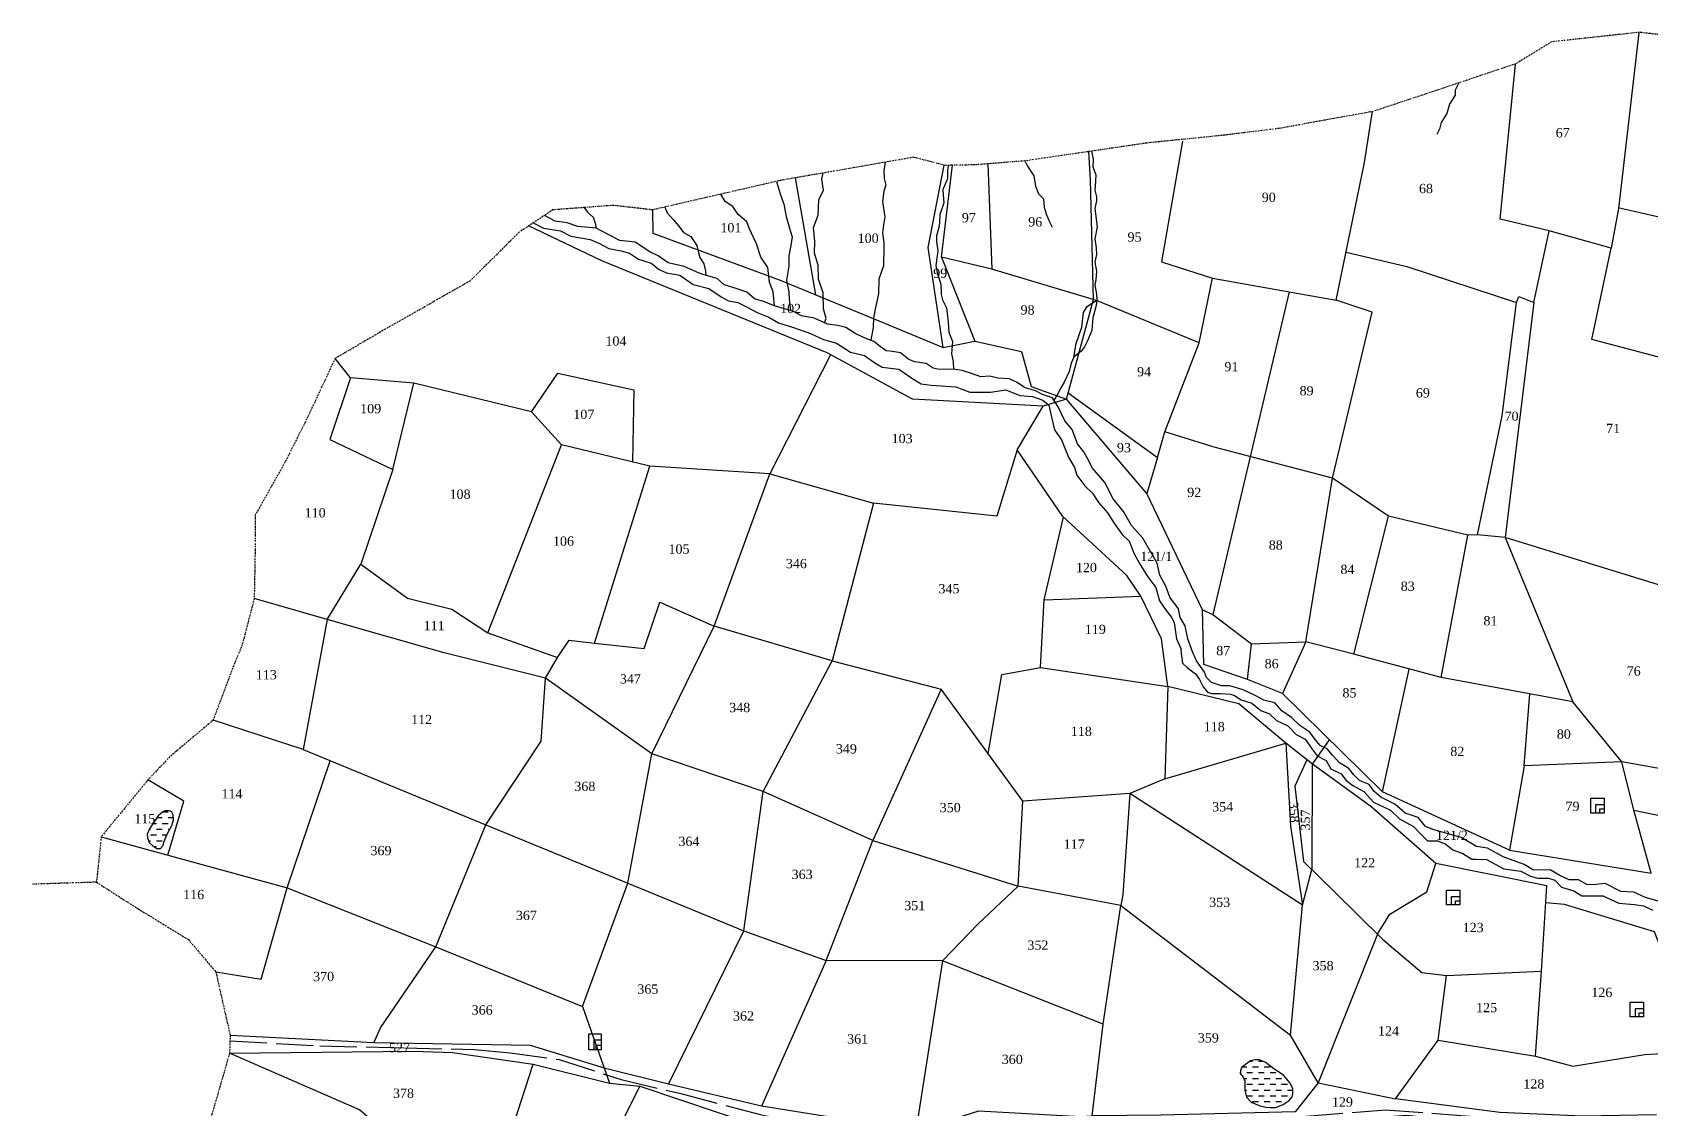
# Model space of a CAD drawing. Header units: millimetres. Extents: x -1313 to 15, y 257 to 1739.
# Drawn here: x -888 to -364, y 1372 to 1720 of the extents above; entities that cross this region are included whole.
import ezdxf

# ---------------------------------------------------------------- set-up
doc = ezdxf.new("R2010")
doc.units = ezdxf.units.MM
doc.header["$MEASUREMENT"] = 0
doc.linetypes.add('ACAD_ISO02W100', pattern=[15, 12, -3])
doc.linetypes.add('BORDER', pattern=[1.75, 0.5, -0.25, 0.5, -0.25, 0, -0.25])
for name, color, linetype in [('CARTTRACK', 30, 'ACAD_ISO02W100'), ('NALA', 4, 'Continuous'), ('SQUAREWELL', 5, 'Continuous'), ('SURVEY_BND', 7, 'Continuous'), ('SURVEY_NO', 7, 'Continuous'), ('WATER_BODY', 4, 'Continuous')]:
    doc.layers.add(name, color=color, linetype=linetype)
doc.layers.add('VILL_BOUNDARY', color=6, linetype='BORDER', lineweight=30)
doc.styles.get("Standard").update_dxf_attribs({"font": 'times.ttf'})

msp = doc.modelspace()

# ---------------------------------------------------------------- hatches: boundary and pattern name
at = {"layer": 'WATER_BODY'}
h = msp.add_hatch(dxfattribs=at)
h.set_pattern_fill('DASH', color=256, scale=15, style=0)
h.paths.add_polyline_path([(-848.78, 1464.12), (-849.73, 1462.57), (-850.46, 1460.93), (-850.42, 1459.68), (-849.86, 1458.22), (-848.69, 1457.14), (-847.35, 1456.28), (-846.54, 1456.19), (-846.23, 1456.28), (-845.28, 1457.23), (-845.2, 1457.92), (-844.21, 1460.42), (-842.52, 1463.69), (-842.01, 1465.5), (-842.09, 1467.14), (-842.48, 1467.95), (-842.95, 1468.34), (-843.64, 1468.39), (-844.81, 1468.39), (-845.5, 1468), (-846.92, 1466.79)])
h = msp.add_hatch(dxfattribs=at)
h.set_pattern_fill('DASH', color=256, scale=15, style=0)
h.paths.add_polyline_path([(-483.16, 1382.9), (-486.25, 1385.02), (-489.04, 1387.1), (-491.07, 1387.91), (-492.29, 1387.91), (-493.81, 1387.56), (-495.99, 1385.99), (-496.65, 1385.53), (-497.01, 1384.47), (-497.21, 1383.45), (-496.2, 1382.24), (-495.64, 1380.97), (-495.69, 1380.21), (-495.64, 1378.08), (-495.13, 1375.85), (-493.56, 1374.23), (-490.97, 1373.12), (-488.84, 1372.61), (-487.27, 1372.46), (-485.75, 1372.46), (-483.21, 1373.42), (-481.28, 1374.74), (-480.32, 1375.96), (-480.17, 1376.92), (-480.17, 1378.54), (-480.98, 1380.36)])

# ---------------------------------------------------------------- linework, layer by layer
at = {"layer": 'CARTTRACK'}
msp.add_lwpolyline([(-823.74, 1394), (-794.67, 1392.4), (-767.27, 1391.77), (-744.65, 1391.21), (-733.18, 1390.1), (-717.34, 1388.01), (-697.27, 1381.48), (-677.99, 1376.95), (-651.62, 1370.03), (-623.45, 1365.45), (-604.09, 1362.9), (-583.86, 1369.35), (-569.28, 1368.95), (-537.42, 1367.92), (-508.43, 1368.07), (-475.93, 1369.67), (-450.13, 1371.74), (-424.41, 1369.83), (-397, 1367.68), (-386.33, 1366.96), (-375.83, 1367.28), (-345.88, 1371.74)], dxfattribs=at)
at = {"layer": 'NALA'}
for points in [[(-426.5, 1703.86), (-427.69, 1701.56), (-427.69, 1699.9), (-429.51, 1697.04), (-430.36, 1694.02), (-432.23, 1691.05), (-432.68, 1688.94), (-433.59, 1687.13)], [(-545.2, 1681.8), (-544.63, 1679.16), (-544.77, 1676.69), (-543.84, 1674.09), (-544.06, 1670.38), (-544.1, 1669.19), (-543.57, 1667.03), (-543.57, 1665.75), (-544.1, 1663.23), (-543.39, 1657.28), (-544.1, 1653.48), (-543.75, 1650.57), (-543.57, 1648.36), (-544.1, 1645.89), (-543.61, 1643.02), (-543.84, 1640.21), (-544.1, 1638.53), (-543.57, 1635.53), (-543.53, 1633.72), (-543.75, 1631.83), (-544.81, 1627.85), (-545.12, 1623.76), (-546.53, 1620.45), (-547.5, 1618.47), (-548.56, 1617.05), (-550.95, 1615.16), (-551.79, 1613.26), (-552.45, 1610.52), (-554.05, 1607.04), (-555.6, 1604.44), (-556.26, 1603.07), (-557.37, 1601.26)], [(-631.51, 1626.27), (-630.97, 1627.64), (-631.9, 1630.84), (-631.97, 1635.96), (-633.47, 1640.44), (-633.61, 1644.92), (-634.82, 1648.76), (-634.68, 1652.6), (-635.05, 1657.06), (-633.63, 1661.11), (-633.41, 1666.09), (-631.85, 1669.15), (-632.42, 1672.7), (-631.98, 1674.71)], [(-611.89, 1678.21), (-612.4, 1675.41), (-612.25, 1672.99), (-611.76, 1670.79), (-612.33, 1668.8), (-612.82, 1665.46), (-612.04, 1660.55), (-612.47, 1657.99), (-612.82, 1655.36), (-612.4, 1652.16), (-612.33, 1650.74), (-612.47, 1644.7), (-613.96, 1640.37), (-614.1, 1635.6), (-615.03, 1631.2), (-615.67, 1627.85), (-615.81, 1624.73), (-616.61, 1620.61)], [(-591.53, 1677.2), (-591.74, 1675.41), (-591.81, 1672.85), (-593.24, 1669.36), (-593.17, 1667.52), (-592.95, 1665.03), (-593.81, 1662.54), (-594.23, 1661.26), (-594.38, 1658.56), (-594.59, 1657.14), (-595.37, 1654.43), (-595.37, 1652.51), (-594.88, 1649.53), (-595.59, 1644.79), (-595.02, 1642.15), (-593.95, 1638.74), (-593.81, 1635.47), (-593.38, 1633.69), (-592.1, 1631.13), (-591.6, 1626.51), (-591.31, 1623.26), (-590.17, 1620.2), (-590.46, 1616.22), (-589.89, 1613.73), (-589.85, 1611.25)], [(-566.73, 1678.64), (-565.91, 1676.92), (-563.83, 1673.83), (-563.36, 1670.45), (-562.4, 1668.02), (-560.74, 1666.42), (-560.56, 1663.63), (-559.85, 1661.49), (-558.84, 1658.94), (-557.89, 1657.16)], [(-647.04, 1672.02), (-645.87, 1667.94), (-644.73, 1664.6), (-643.95, 1660.69), (-642.67, 1656.14), (-642.03, 1654.08), (-642.45, 1651.23), (-643.1, 1647.9), (-643.03, 1644.56), (-643.81, 1640.08), (-643.03, 1636.32), (-642.95, 1634.04), (-642.53, 1630.21)], [(-683.13, 1663.72), (-682.4, 1661.89), (-680.34, 1659.54), (-678.35, 1657.12), (-677.14, 1655.49), (-674.72, 1654.21), (-672.79, 1651.29), (-672.22, 1649.02), (-671.8, 1647.38), (-670.52, 1645.32), (-669.99, 1643.04), (-669.87, 1641.67)], [(-647.67, 1631.73), (-648.08, 1636.32), (-649.36, 1639.44), (-649.86, 1644.21), (-652.14, 1647.48), (-653.49, 1651.81), (-655.92, 1656.91), (-656.64, 1658.9), (-659.41, 1661.32), (-661.19, 1663.88), (-663.68, 1665.51), (-665.01, 1667.88)], [(-725.71, 1658.59), (-722.38, 1656.87), (-716.86, 1656.06), (-713.58, 1654.33), (-707.25, 1653.21), (-704.22, 1651.91), (-701.3, 1650.3), (-697.27, 1649.56), (-694.54, 1648.82), (-691.69, 1646.9), (-687.6, 1645.6), (-685, 1643.49), (-682.64, 1642.44), (-678.26, 1641.65), (-674.04, 1638.68), (-668.9, 1637.32), (-664.99, 1634.71), (-662.57, 1633.35), (-659.6, 1632.86), (-656.75, 1631.43), (-653.27, 1629.64), (-649.49, 1628.09), (-646.39, 1626.23), (-641.56, 1624.75), (-636.1, 1622.83), (-631.88, 1620.84), (-627.67, 1619.67), (-623.09, 1616.83), (-618.63, 1615.65), (-615.22, 1613.36), (-612.92, 1611.94), (-607.47, 1611.26), (-603.31, 1608.35), (-600.27, 1606.49), (-597.05, 1606.06), (-589.11, 1605.56), (-584.59, 1603.83), (-580.37, 1603.83), (-577.83, 1603.83), (-572.87, 1604.57), (-568.41, 1602.77), (-564.25, 1602.46), (-560.9, 1601.23), (-559.04, 1599.62), (-558.07, 1595.3), (-557.2, 1591.64), (-554.97, 1588.42), (-553.79, 1585.76), (-552.68, 1582.85), (-550.69, 1579.51), (-549.95, 1577.03), (-547.34, 1573.5), (-544.93, 1571.15), (-542.99, 1568.18), (-539.89, 1564.71), (-537.97, 1561.55), (-535.3, 1557.84), (-533.01, 1555.61), (-531.46, 1551.58), (-529.35, 1547.93), (-527, 1544.15), (-524.44, 1540.64), (-523.26, 1536.3), (-521.09, 1533.27), (-519.48, 1531.16), (-518.49, 1529.37), (-517.75, 1524.04), (-516.38, 1520.88), (-516.2, 1519.27), (-515.82, 1516.18), (-514.14, 1514.7), (-511.6, 1512.78), (-510.3, 1510.92), (-509.12, 1508.57), (-507.76, 1506.77), (-506.45, 1506.4), (-503.66, 1506.4), (-500.32, 1506.15), (-499.01, 1505.72), (-496.84, 1504.36), (-493.43, 1503.24), (-490.46, 1500.83), (-487.67, 1499.77), (-485.44, 1497.61), (-481.78, 1495.87), (-479.05, 1493.09), (-476.17, 1491.62), (-473.87, 1488.34), (-472.26, 1486.24), (-469.41, 1484.69), (-467.8, 1482.03), (-464.51, 1480.35), (-462.96, 1478.31), (-460.73, 1476.58), (-457.13, 1474.66), (-454.06, 1471.19), (-448.61, 1468.65), (-445.63, 1465.87), (-441.17, 1463.33), (-438.87, 1460.98), (-436.58, 1458.68), (-433.23, 1458.75), (-430.69, 1457.69), (-428.39, 1455.84), (-425.17, 1454.66), (-422.32, 1452.8), (-420.89, 1452.74), (-417.48, 1452.68), (-411.9, 1449.71), (-406.38, 1448.96), (-403.35, 1447.29), (-401.05, 1446.67), (-397.52, 1446.67), (-395.47, 1446.05), (-393.33, 1443.73), (-389.3, 1442.55), (-386.69, 1440.88), (-384.15, 1440.94), (-379.94, 1440.88), (-374.73, 1438.59), (-369.64, 1438.09), (-366.73, 1437.66), (-363.75, 1436.3)], [(-362.08, 1439.19), (-366.17, 1440.43), (-369.95, 1442.1), (-374.1, 1442.29), (-379.13, 1444.89), (-383.09, 1444.52), (-385.08, 1444.64), (-387.74, 1446.13), (-390.84, 1446.13), (-393.82, 1447.55), (-396.98, 1449.29), (-402.31, 1449.22), (-405.35, 1451.08), (-412.09, 1453.6), (-417.23, 1456.39), (-420.77, 1456.94), (-425.73, 1459.85), (-434.9, 1462.39), (-437.2, 1463.38), (-439.62, 1466.23), (-443.77, 1467.72), (-447.12, 1470.63), (-451.73, 1472.83), (-453.96, 1474.75), (-455.45, 1476.98), (-458.61, 1478.28), (-460.41, 1480.08), (-462.08, 1482.12), (-465.06, 1483.98), (-467.35, 1486.46), (-469.02, 1488.5), (-471.28, 1489.6), (-472.95, 1491.51), (-474.63, 1493.87), (-477.85, 1496.04), (-480.58, 1498.64), (-483.68, 1500.74), (-485.91, 1503.4), (-489.51, 1504.27), (-492.36, 1505.76), (-496.2, 1507.61), (-500.48, 1508.85), (-503.15, 1508.91), (-506.43, 1509.91), (-508.07, 1511.5), (-508.69, 1513.3), (-511.3, 1516.89), (-512.66, 1520.23), (-514.09, 1524.07), (-514.89, 1528.22), (-516.57, 1530.95), (-517.12, 1533.79), (-519.86, 1537.49), (-521.16, 1541.09), (-523.08, 1544.68), (-524.01, 1548.58), (-528.6, 1556.63), (-532.27, 1560.71), (-534.87, 1565.23), (-538.22, 1569.32), (-540.95, 1574.58), (-544.92, 1579.23), (-546.59, 1582.57), (-547.71, 1584.49), (-549.7, 1587.14), (-551.44, 1591.72), (-553.86, 1594.57), (-556.03, 1599.09), (-557.83, 1602), (-561.11, 1603.05), (-563.34, 1604.29), (-566.88, 1605.34), (-569.3, 1607.01), (-571.68, 1608.16), (-575.52, 1608.4), (-578.07, 1609.02), (-580.98, 1608.84), (-584.02, 1609.83), (-587.06, 1610.88), (-589.85, 1611.25), (-594.5, 1611.13), (-596.42, 1611.62), (-598.71, 1613.11), (-602.37, 1613.61), (-604.29, 1614.41), (-606.96, 1616.58), (-609.56, 1616.95), (-611.55, 1617.2), (-613.59, 1618.62), (-615.64, 1620.23), (-618.18, 1621.22), (-621.38, 1622.69), (-624.61, 1624.79), (-627.27, 1625.35), (-630.56, 1625.84), (-634.84, 1627.76), (-638.93, 1628.51), (-641.6, 1629.93), (-647.67, 1631.73), (-651.21, 1633.21), (-654.12, 1634.08), (-656.66, 1636.19), (-660.13, 1637.42), (-663.92, 1638.6), (-666.21, 1640.58), (-667.74, 1641.06), (-671.21, 1642.05), (-673.07, 1642.79), (-676.85, 1644.46), (-682.06, 1645.7), (-685.28, 1647.99), (-688.01, 1649.23), (-692.79, 1652.33), (-697.75, 1652.95), (-701.47, 1654.8), (-705.37, 1656.85), (-711.32, 1657.47), (-714.73, 1658.58), (-718.64, 1659.2), (-722.06, 1661.02)], [(-709.24, 1663.55), (-708.12, 1662.08), (-706.31, 1660.45), (-705.67, 1658.52), (-705.37, 1656.85)], [(-550.95, 1615.16), (-550.16, 1619.61), (-548.35, 1624.82), (-547.78, 1629.59), (-546.62, 1631.55), (-544.94, 1632.7), (-543.56, 1633.45)]]:
    msp.add_lwpolyline(points, dxfattribs=at)
at = {"layer": 'SQUAREWELL'}
for points in [[(-383.83, 1472.52), (-379.54, 1472.52), (-379.54, 1467.72), (-383.83, 1467.72)], [(-382.21, 1470.47), (-379.54, 1470.47), (-379.54, 1467.72), (-382.21, 1467.72)], [(-380.93, 1469.04), (-379.54, 1469.04), (-379.54, 1467.72), (-380.93, 1467.72)], [(-430.49, 1442.77), (-426.2, 1442.77), (-426.2, 1437.97), (-430.49, 1437.97)], [(-428.87, 1440.72), (-426.2, 1440.72), (-426.2, 1437.97), (-428.87, 1437.97)], [(-427.59, 1439.29), (-426.2, 1439.29), (-426.2, 1437.97), (-427.59, 1437.97)], [(-371.04, 1406.59), (-366.74, 1406.59), (-366.74, 1401.79), (-371.04, 1401.79)], [(-369.41, 1404.54), (-366.74, 1404.54), (-366.74, 1401.79), (-369.41, 1401.79)], [(-368.14, 1403.11), (-366.74, 1403.11), (-366.74, 1401.79), (-368.14, 1401.79)], [(-707.73, 1396.28), (-703.76, 1396.28), (-703.76, 1391.13), (-707.73, 1391.13)], [(-705.95, 1394.35), (-703.76, 1394.35), (-703.76, 1391.13), (-705.95, 1391.13)], [(-705.34, 1392.62), (-703.76, 1392.62), (-703.76, 1391.13), (-705.34, 1391.13)]]:
    msp.add_lwpolyline(points, close=True, dxfattribs=at)
at = {"layer": 'SURVEY_BND'}
for points in [[(-368.24, 1720.09), (-374.9, 1663.26), (-377.2, 1650.42), (-397.29, 1656)], [(-374.93, 1663.55), (-311.95, 1649.12), (-309.95, 1679.33), (-310.74, 1713.71)], [(-462.86, 1649.07), (-443.25, 1644.47), (-407.83, 1632.79), (-407.13, 1634.82), (-402.23, 1632.85), (-397.29, 1656.03), (-413.12, 1659.75), (-408.15, 1709.89)], [(-515.8, 1685.06), (-522.56, 1645.98), (-506.09, 1640.7), (-466.17, 1633.61), (-456.99, 1678.16), (-454.34, 1694.7)], [(-593.7, 1647.5), (-582.92, 1620.34), (-567.83, 1617.01), (-564.68, 1605.65), (-553.33, 1601.57), (-544.61, 1633.76), (-545.53, 1672.55), (-546.05, 1681.67)], [(-687.13, 1662.8), (-687.04, 1655.25), (-645.86, 1640.09), (-615.23, 1627.44), (-593.12, 1618.29), (-598, 1650.65), (-592.82, 1677.27)], [(-510.38, 1619.82), (-543.56, 1633.45), (-577.42, 1643.67), (-593.7, 1647.5), (-590.18, 1677.22)], [(-578.68, 1677.7), (-577.42, 1643.67)], [(-634.29, 1635.31), (-640.86, 1673.16)], [(-553.33, 1601.57), (-560.8, 1599.31), (-603.04, 1601.55), (-630.67, 1616.51), (-703.55, 1646.37), (-727.18, 1657.61)], [(-316.03, 1601.75), (-358.62, 1614.33), (-383.47, 1620.91), (-377.2, 1650.42)], [(-481.34, 1636.31), (-505.98, 1531.94), (-493.49, 1522.46), (-475.91, 1523.06), (-467.32, 1576.03), (-505.57, 1586.08), (-521.48, 1590.99), (-510.38, 1619.82), (-506.09, 1640.7)], [(-420.48, 1557.66), (-423.54, 1557.6), (-449.2, 1563.71), (-467.32, 1576.03), (-454.53, 1629.77), (-466.17, 1633.61)], [(-402.23, 1632.85), (-411.52, 1556.88), (-420.48, 1557.66), (-412.44, 1596.19), (-407.83, 1632.79)], [(-593.12, 1618.29), (-582.92, 1620.34)], [(-726.27, 1597.43), (-764.32, 1606.7), (-784.76, 1608.47), (-789.76, 1614.7)], [(-629.56, 1615.91), (-649.17, 1577.41), (-687.99, 1579.94), (-716.53, 1586.79), (-726.27, 1597.43), (-717.76, 1609.95), (-693.16, 1604.62), (-693.64, 1581.29)], [(-784.76, 1608.47), (-791.4, 1588.53), (-771.08, 1578.85), (-764.32, 1606.7)], [(-341.01, 1609.13), (-353.49, 1538.99), (-411.52, 1556.88), (-389.61, 1503.64), (-432.23, 1511.52), (-423.54, 1557.6)], [(-523.86, 1582.72), (-527.28, 1571.07), (-553.33, 1601.57)], [(-552.78, 1603.58), (-523.86, 1582.72), (-521.48, 1590.99)], [(-569.3, 1585.18), (-560.8, 1599.31)], [(-771.08, 1578.85), (-781.43, 1548.26), (-766.36, 1537.26), (-751.98, 1533.61), (-740.39, 1525.99), (-716.53, 1586.79)], [(-578.66, 1486.99), (-574.2, 1512.47), (-561.66, 1514.77), (-560.48, 1536.69), (-529.22, 1537.82), (-533.85, 1544.5), (-554.5, 1563.66), (-569.3, 1585.18), (-575.85, 1563.71), (-615.74, 1567.9)], [(-740.39, 1525.99), (-717.83, 1518.03), (-714.03, 1523.68), (-705.94, 1522.66), (-687.99, 1579.94)], [(-705.94, 1522.66), (-689.83, 1520.93), (-684.75, 1535.92), (-667.18, 1528.17), (-649.17, 1577.41), (-615.74, 1567.9), (-629.02, 1516.93), (-667.18, 1528.17)], [(-509.38, 1533.49), (-527.28, 1571.07)], [(-560.48, 1536.69), (-554.23, 1563.41)], [(-432.23, 1511.52), (-460.4, 1519.08), (-449.2, 1563.71)], [(-721.75, 1511.32), (-754.48, 1519.56), (-792.34, 1530.31), (-781.43, 1548.26)], [(-792.34, 1530.31), (-815.89, 1537.11)], [(-561.66, 1514.77), (-520.57, 1508.6), (-522.54, 1524.1), (-529.22, 1537.82)], [(-494.75, 1510.95), (-508.95, 1515.74), (-509.38, 1533.49), (-505.98, 1531.94)], [(-792.34, 1530.31), (-800.08, 1488.24), (-829.18, 1497.75)], [(-651.39, 1474.72), (-687.34, 1486.87), (-667.18, 1528.17)], [(-460.4, 1519.08), (-475.91, 1523.06), (-483.52, 1506.38), (-494.75, 1510.95), (-493.49, 1522.46)], [(-687.34, 1486.87), (-721.75, 1511.32), (-717.83, 1518.03)], [(-629.02, 1516.93), (-593.82, 1507.73), (-615.92, 1458.82), (-651.39, 1474.72), (-629.02, 1516.93)], [(-410.07, 1455.69), (-451.19, 1474.59), (-442.48, 1514.27)], [(-800.08, 1488.24), (-741.01, 1463.89), (-723.18, 1490.97), (-721.75, 1511.32)], [(-657.64, 1429.63), (-631, 1420.05), (-615.92, 1458.82), (-568.9, 1444.11), (-567.37, 1471.55), (-593.82, 1507.73)], [(-520.57, 1508.6), (-521.47, 1478.75), (-532.78, 1474.03), (-567.37, 1471.55)], [(-521.47, 1478.75), (-482.4, 1490.31), (-480.9, 1463.42), (-477.01, 1437.9), (-473.92, 1449.88), (-473.78, 1483.48), (-482.4, 1490.31), (-497.54, 1502.99), (-520.57, 1508.6)], [(-451.19, 1474.59), (-483.52, 1506.38)], [(-373.77, 1484.32), (-405.31, 1482.93), (-403.56, 1506.22)], [(-340.72, 1478.33), (-373.77, 1484.32), (-389.61, 1503.64)], [(-475.57, 1484.9), (-479.44, 1476.4), (-476.71, 1452.03), (-466.7, 1442.22), (-451.18, 1426.95), (-438.38, 1416.15), (-430.42, 1415.12), (-399.77, 1416.6), (-398.02, 1444.19), (-433.96, 1451.39), (-454.9, 1469.78), (-473.78, 1483.48), (-468.3, 1491.42)], [(-741.01, 1463.89), (-695.07, 1445.01), (-687.34, 1486.87)], [(-865.35, 1460.05), (-805.22, 1443.49), (-791.34, 1484.64)], [(-405.31, 1482.93), (-410.07, 1455.69), (-364.3, 1448.22), (-369.93, 1468.61), (-328.31, 1460.03), (-318.3, 1455.82), (-318.15, 1467.65)], [(-369.93, 1468.61), (-373.77, 1484.32)], [(-843.79, 1454.11), (-838.61, 1471.53), (-850.24, 1478.44)], [(-695.07, 1445.01), (-657.64, 1429.63), (-651.39, 1474.72)], [(-532.78, 1474.03), (-535.09, 1441.24), (-535.76, 1437.81), (-568.9, 1444.11), (-582, 1431.72), (-593.44, 1419.87), (-631, 1420.05), (-651.91, 1372.87), (-681.97, 1379.97), (-657.64, 1429.63)], [(-541.46, 1399.47), (-535.76, 1437.81), (-480.91, 1395.89), (-477.01, 1437.9), (-532.78, 1474.03)], [(-805.22, 1443.49), (-757.2, 1424.45), (-741.01, 1463.89)], [(-452.76, 1428.51), (-448.79, 1434.96), (-436.82, 1442.21), (-433.96, 1451.39)], [(-681.97, 1379.97), (-702.34, 1385.07), (-726.55, 1392.54), (-777.27, 1393.37), (-775.11, 1398.23), (-757.2, 1424.45), (-709.75, 1405.19), (-695.07, 1445.01)], [(-828.29, 1416.3), (-813.65, 1413.98), (-805.22, 1443.49)], [(-401.67, 1389.05), (-389.64, 1385.82), (-366.38, 1389.63), (-355.04, 1390.28), (-352.48, 1401.84), (-363.22, 1429.31), (-392.34, 1438.1), (-398.38, 1438.65)], [(-452.76, 1428.51), (-471.97, 1380.43), (-480.91, 1395.89)], [(-593.44, 1419.87), (-601.98, 1364.93), (-651.91, 1372.87)], [(-601.98, 1364.93), (-581.68, 1371.37), (-548.81, 1369.6), (-545.02, 1369.83), (-541.46, 1399.47), (-593.44, 1419.87)], [(-471.97, 1380.43), (-446.93, 1375.23), (-433.13, 1394.21), (-430.42, 1415.12)], [(-433.13, 1394.21), (-401.67, 1389.05), (-399.77, 1416.6)], [(-709.75, 1405.19), (-701.05, 1380.38), (-691.25, 1379.34), (-652.79, 1366.4), (-601.55, 1361.61), (-583.13, 1368.14), (-563.04, 1368.02), (-547.86, 1367.14), (-531.51, 1365.97), (-523.7, 1365.28), (-486.52, 1366.63), (-443.36, 1370.03), (-386.97, 1364.42), (-345.8, 1370.27), (-333.58, 1371.24), (-316.24, 1373.19), (-313.24, 1367.53), (-294.43, 1367.18), (-294.04, 1353.93), (-278.41, 1348.27), (-285.19, 1332.25), (-293.65, 1327), (-312.18, 1326.46), (-309.52, 1367.46)], [(-777.27, 1393.37), (-823.68, 1395.81)], [(-823.86, 1390.03), (-764.4, 1390.71), (-751.84, 1390.25), (-725.68, 1386.46), (-701.05, 1380.38)], [(-741.63, 1337.18), (-781.82, 1371.74), (-823.86, 1390.03)], [(-691.25, 1379.34), (-722.11, 1318.13), (-741.63, 1337.18), (-725.68, 1386.46)], [(-471.97, 1380.43), (-479.4, 1371.08), (-522.75, 1370.03), (-545.02, 1369.83)], [(-362.58, 1370.11), (-386.46, 1369.66), (-413.17, 1370.87), (-446.93, 1375.23)]]:
    msp.add_lwpolyline(points, dxfattribs=at)
at = {"layer": 'VILL_BOUNDARY'}
for points in [[(-310.36, 1713.71), (-368.16, 1720.22), (-396.48, 1717.15), (-408.14, 1710.02), (-433.17, 1701.62), (-454.18, 1694.64), (-484.63, 1689.13), (-502.16, 1686.97), (-527.34, 1684.42), (-566.73, 1678.64), (-582.97, 1677.36), (-592.46, 1677.18), (-602.76, 1679.8), (-645.77, 1672.31), (-687.13, 1662.8), (-699.78, 1664.25), (-719.38, 1662.8), (-730.23, 1655.58), (-746.19, 1639.75), (-775.11, 1623.32), (-789.76, 1614.7), (-798.62, 1595.75), (-805.59, 1581.85), (-815.53, 1564.17), (-815.62, 1551.8), (-815.89, 1537.11), (-819.78, 1522.13), (-822.94, 1514.46), (-829.18, 1497.75), (-843.19, 1485.93), (-850.24, 1478.44), (-865.35, 1460.05), (-866.89, 1445.34), (-853.34, 1436.68), (-837.14, 1426.76), (-828.29, 1416.3), (-823.68, 1395.81), (-823.86, 1390.03), (-830.82, 1365.94)], [(-866.89, 1445.34), (-887.61, 1444.7)]]:
    msp.add_lwpolyline(points, dxfattribs=at)
at = {"layer": 'WATER_BODY'}
for points in [[(-845.2, 1457.92), (-844.21, 1460.42), (-842.52, 1463.69), (-842.01, 1465.5), (-842.09, 1467.14), (-842.48, 1467.95), (-842.95, 1468.34), (-843.64, 1468.39), (-844.81, 1468.39), (-845.5, 1468), (-846.92, 1466.79), (-848.78, 1464.12), (-849.73, 1462.57), (-850.46, 1460.93), (-850.42, 1459.68), (-849.86, 1458.22), (-848.69, 1457.14), (-847.35, 1456.28), (-846.54, 1456.19), (-846.23, 1456.28), (-845.28, 1457.23)], [(-495.69, 1380.21), (-495.64, 1378.08), (-495.13, 1375.85), (-493.56, 1374.23), (-490.97, 1373.12), (-488.84, 1372.61), (-487.27, 1372.46), (-485.75, 1372.46), (-483.21, 1373.42), (-481.28, 1374.74), (-480.32, 1375.96), (-480.17, 1376.92), (-480.17, 1378.54), (-480.98, 1380.36), (-483.16, 1382.9), (-486.25, 1385.02), (-489.04, 1387.1), (-491.07, 1387.91), (-492.29, 1387.91), (-493.81, 1387.56), (-495.99, 1385.99), (-496.65, 1385.53), (-497.01, 1384.47), (-497.21, 1383.45), (-496.2, 1382.24), (-495.64, 1380.97)]]:
    msp.add_lwpolyline(points, close=True, dxfattribs=at)

# ---------------------------------------------------------------- texts
at = {"layer": 'SURVEY_NO'}
for s, p in [('67', (-395.16, 1686.25)), ('68', (-439.36, 1668.21)), ('90', (-490.19, 1665.36)), ('101', (-665.19, 1655.55)), ('97', (-587.13, 1658.77)), ('96', (-565.68, 1657.45)), ('100', (-620.82, 1652.14)), ('95', (-533.57, 1652.53)), ('99', (-596.41, 1640.8)), ('102', (-645.9, 1629.4)), ('98', (-568.14, 1628.96)), ('104', (-702.36, 1618.9)), ('94', (-530.5, 1608.98)), ('91', (-502.26, 1610.6)), ('89', (-477.95, 1602.8)), ('69', (-440.37, 1602.12)), ('109', (-781.63, 1597.02)), ('107', (-712.73, 1595.17)), ('70', (-411.68, 1594.56)), ('103', (-609.83, 1587.35)), ('71', (-378.87, 1590.6)), ('93', (-537, 1584.4)), ('108', (-752.73, 1569.35)), ('92', (-514.28, 1569.93)), ('110', (-799.59, 1563.34)), ('106', (-719.31, 1554.17)), ('105', (-681.96, 1551.62)), ('88', (-487.93, 1552.91)), ('346', (-644.03, 1546.91)), ('120', (-550.26, 1545.62)), ('121/1', (-529.44, 1549.23)), ('84', (-464.75, 1545.01)), ('345', (-594.7, 1538.77)), ('83', (-445.25, 1539.57)), ('111', (-761.11, 1526.84)), ('119', (-547.38, 1525.61)), ('81', (-418.52, 1528.41)), ('87', (-504.9, 1518.77)), ('86', (-489.25, 1514.52)), ('113', (-815.38, 1510.95)), ('347', (-697.68, 1509.62)), ('76', (-372.22, 1512.15)), ('85', (-464.1, 1505.11)), ('348', (-662.34, 1500.35)), ('112', (-765.17, 1496.46)), ('118', (-508.94, 1494.14)), ('118', (-551.9, 1492.65)), ('80', (-394.8, 1491.74)), ('349', (-627.87, 1486.99)), ('82', (-429.23, 1486.15)), ('114', (-826.49, 1472.44)), ('368', (-712.41, 1474.85)), ('350', (-594.29, 1467.99)), ('354', (-506.22, 1468.24)), ('79', (-392, 1468.37)), ('115', (-854.66, 1464.38)), ('364', (-678.75, 1457.05)), ('121/2', (-433.88, 1459.01)), ('369', (-778.31, 1454.08)), ('117', (-554.22, 1456.17)), ('363', (-642.16, 1446.37)), ('122', (-460.31, 1450.17)), ('116', (-838.85, 1439.86)), ('351', (-605.76, 1436.29)), ('353', (-507.19, 1437.35)), ('367', (-731.31, 1433.11)), ('123', (-425.24, 1429.19)), ('352', (-565.94, 1423.48)), ('358', (-473.75, 1416.85)), ('370', (-796.85, 1413.35)), ('365', (-692.04, 1409.26)), ('126', (-383.64, 1408.2)), ('366', (-745.6, 1402.51)), ('362', (-661.1, 1400.6)), ('125', (-420.9, 1403.29)), ('124', (-452.61, 1395.73)), ('527', (-772.31, 1390.34)), ('361', (-624.22, 1393.16)), ('359', (-510.85, 1393.51)), ('360', (-574.23, 1386.55)), ('128', (-405.62, 1378.6)), ('378', (-771.03, 1375.59)), ('129', (-467.51, 1372.74))]:
    msp.add_text(s, height=3, dxfattribs=at).set_placement(p)
for s, rotation, p in [('358', 274.0908, (-481.43, 1471.3)), ('357', 90, (-474.56, 1462.05))]:
    msp.add_text(s, height=3, rotation=rotation, dxfattribs=at).set_placement(p)

doc.saveas('drawing.dxf')
